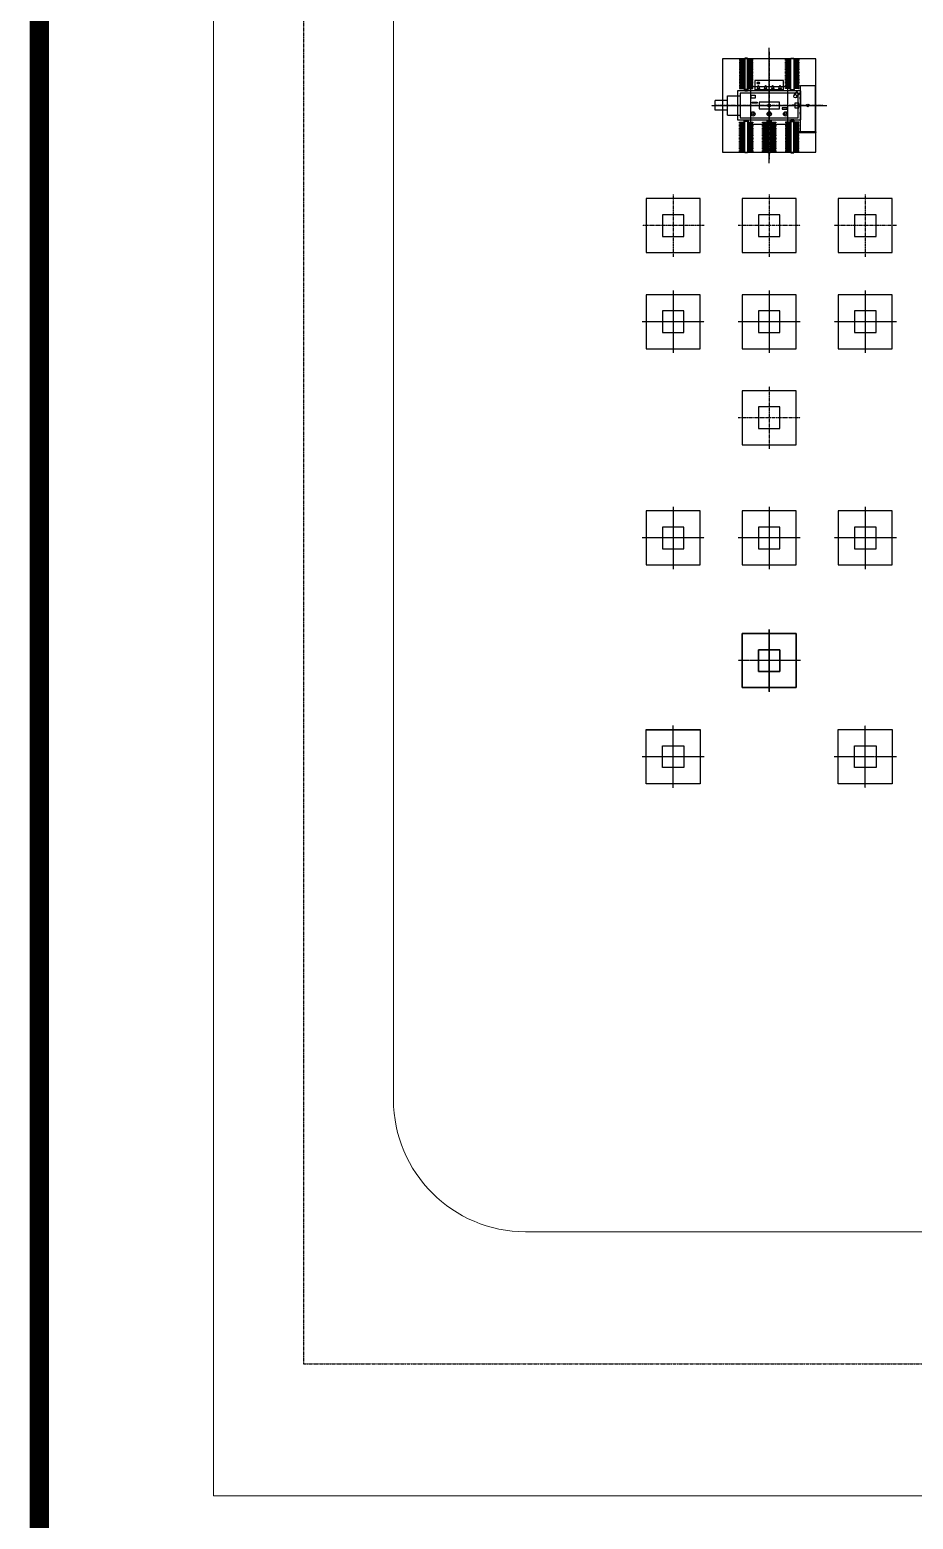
# Model space of a CAD drawing. Header units: inches. Extents: x 0 to 275590, y -2590 to 279503.
# Drawn here: x 8493 to 26893, y 14737 to 45735 of the extents above; entities that cross this region are included whole.
import ezdxf

# ---------------------------------------------------------------- set-up
doc = ezdxf.new("R2010")
doc.units = ezdxf.units.IN
doc.header["$MEASUREMENT"] = 0
doc.linetypes.add('CENTER', pattern=[2, 1.25, -0.25, 0.25, -0.25])
doc.linetypes.add('HIDDEN', pattern=[0.375, 0.25, -0.125])
doc.layers.get('DEFPOINTS').update_dxf_attribs({"color": 8})
for name, color, linetype in [('C-PLOTBOUNDARY', 4, 'Continuous'), ('CCVL', 8, 'Continuous'), ('cen', 4, 'CENTER'), ('ECEN', 8, 'CENTER'), ('EDIM (OLD)', 8, 'Continuous'), ('EEQP', 2, 'Continuous')]:
    doc.layers.add(name, color=color, linetype=linetype)
doc.layers.add('C-ROAD', color=8, linetype='Continuous', lineweight=20)
doc.styles.add('ES2', font='SIMPLEX.SHX', dxfattribs={"width": 0.8})
doc.dimstyles.new('HJ', dxfattribs={"dimscale": 300, "dimtxt": 2, "dimasz": 2, "dimexe": 1, "dimexo": 1, "dimgap": 0.7, "dimtad": 1, "dimdec": 0, "dimzin": 0, "dimdsep": 46, "dimtxsty": 'ES2', "dimcen": 0, "dimclrd": 4, "dimclre": 4, "dimclrt": 6, "dimadec": 0, "dimazin": 0, "dimtfac": 1, "dimtdec": 0, "dimtix": 1, "dimtmove": 1, "dimatfit": 3, "dimfxl": 1, "dimfxlon": 1, "dimtolj": 1, "dimtzin": 0, "dimlwd": -1, "dimlwe": -1, "dimarcsym": 1})

# ---------------------------------------------------------------- blocks, each defined once
blk = doc.blocks.new('3ISO_Fdn')
at = {"layer": 'CCVL', "color": 8, "linetype": 'ByBlock'}
for points in [[(-2562, -562), (-2562, 562), (-1438, 562), (-1438, -562)], [(-562, -562), (-562, 562), (562, 562), (562, -562)], [(1438, -562), (1438, 562), (2562, 562), (2562, -562)], [(-2225, -225), (-2225, 225), (-1775, 225), (-1775, -225)], [(-225, -225), (-225, 225), (225, 225), (225, -225)], [(1775, -225), (1775, 225), (2225, 225), (2225, -225)]]:
    blk.add_lwpolyline(points, close=True, dxfattribs=at)
at = {"layer": 'cen', "color": 8}
for p, q in [((-2000, -648), (-2000, 648)), ((0, -648), (0, 648)), ((2000, -648), (2000, 648)), ((-1352, 0), (-2648, 0)), ((648, 0), (-648, 0)), ((2648, 0), (1352, 0))]:
    blk.add_line(p, q, dxfattribs=at)
blk = doc.blocks.new('3CT_Fdn')
at = {"layer": 'CCVL', "color": 8, "linetype": 'ByBlock'}
for points in [[(-562, -562), (-562, 562), (562, 562), (562, -562)], [(-225, -225), (-225, 225), (225, 225), (225, -225)]]:
    blk.add_lwpolyline(points, close=True, dxfattribs=at)
at = {"layer": 'cen', "color": 8}
for p, q in [((0, -648), (0, 648)), ((648, 0), (-648, 0))]:
    blk.add_line(p, q, dxfattribs=at)
blk = doc.blocks.new('3PT_Fdn')
at = {"layer": 'CCVL', "color": 8, "linetype": 'ByBlock'}
for points in [[(-1125, -1125), (-1125, 1125), (1125, 1125), (1125, -1125)], [(-450, -450), (-450, 450), (450, 450), (450, -450)]]:
    blk.add_lwpolyline(points, close=True, dxfattribs=at)
at = {"layer": 'cen', "color": 8}
for p, q in [((0, -1297), (0, 1297)), ((1297, 0), (-1297, 0))]:
    blk.add_line(p, q, dxfattribs=at)
blk = doc.blocks.new('A$C0035112E')
at = {"layer": 'CCVL', "color": 8, "linetype": 'ByBlock'}
for points, elevation in [([(-25725, 16457), (-25725, 18707), (-23475, 18707), (-23475, 16457)], 357176), ([(-25050, 17132), (-25050, 18032), (-24150, 18032), (-24150, 17132)], 357176), ([(-26544, 2638), (-26544, 6526), (-22656, 6526), (-22656, 2638)], 714353), ([(-25378, 3804), (-25378, 5359), (-23822, 5359), (-23822, 3804)], 714353)]:
    blk.add_lwpolyline(points, close=True, dxfattribs=dict(at, elevation=elevation))
at = {"layer": 'cen', "color": 8}
for p, q in [((-24600, 16285, 357176), (-24600, 18879, 357176)), ((-23303, 17582, 357176), (-25897, 17582, 357176)), ((-24600, 2341, 714353), (-24600, 6823, 714353)), ((-22359, 4582, 714353), (-26841, 4582, 714353))]:
    blk.add_line(p, q, dxfattribs=at)
at = {"color": 8}
for p in [(-28600, 9582, 357176), (-24600, 9582, 357176), (-20600, 9582, 357176)]:
    blk.add_blockref('3PT_Fdn', p, dxfattribs=at)
blk = doc.blocks.new('220PIPL')
at = {"layer": 'CCVL', "color": 8, "linetype": 'ByBlock'}
for points in [[(750, 750), (750, -750), (-750, -750), (-750, 750)], [(300, 300), (300, -300), (-300, -300), (-300, 300)]]:
    blk.add_lwpolyline(points, close=True, dxfattribs=at)
at = {"layer": 'cen', "color": 8}
for p, q in [((0, 865), (0, -865)), ((-865, 0), (865, 0))]:
    blk.add_line(p, q, dxfattribs=at)
blk = doc.blocks.new('Transformer - 630KVA 11-0.415kV (Tesla) - Plan')
at = {"color": 8, "linetype": 'CENTER', "lineweight": -2}
for p, q in [((0, -1200), (0, 1200)), ((-1200, 0), (1200, 0))]:
    blk.add_line(p, q, dxfattribs=at)
at = {"color": 8, "linetype": 'ByBlock', "lineweight": -2}
for p, q in [((298, 522, 134018), (-298, 522, 134018)), ((-298, 522, 134018), (-298, 302, 134018)), ((-298, 332, 134018), (298, 332, 134018)), ((-246, 349, 134018), (-233, 398, 134018)), ((-233, 398, 134018), (-217, 398, 134018)), ((-228, 398, 134018), (-228, 413, 134018)), ((-228, 413, 134018), (-222, 413, 134018)), ((-222, 413, 134018), (-222, 398, 134018)), ((-217, 398, 134018), (-204, 349, 134018)), ((-96, 349, 134018), (-83, 398, 134018)), ((-83, 398, 134018), (-67, 398, 134018)), ((-78, 413, 134018), (-72, 413, 134018)), ((-78, 398, 134018), (-78, 413, 134018)), ((-72, 413, 134018), (-72, 398, 134018)), ((-67, 398, 134018), (-54, 349, 134018)), ((54, 349, 134018), (67, 398, 134018)), ((67, 398, 134018), (83, 398, 134018)), ((72, 398, 134018), (72, 413, 134018)), ((72, 413, 134018), (78, 413, 134018)), ((78, 413, 134018), (78, 398, 134018)), ((83, 398, 134018), (96, 349, 134018)), ((204, 349, 134018), (217, 398, 134018)), ((217, 398, 134018), (233, 398, 134018)), ((222, 398, 134018), (222, 413, 134018)), ((222, 413, 134018), (228, 413, 134018)), ((228, 413, 134018), (228, 398, 134018)), ((233, 398, 134018), (246, 349, 134018)), ((298, 302, 134018), (298, 522, 134018)), ((649, -549, 134018), (649, 413, 134018)), ((649, 413, 134018), (955, 413, 134018)), ((955, 413, 134018), (955, -549, 134018)), ((-865, 100, 134018), (-1125, 100, 134018)), ((-1125, -100, 134018), (-1125, 100, 134018)), ((-865, 200, 134018), (-605, 200, 134018)), ((-865, -200, 134018), (-865, 200, 134018)), ((518, 215, 134018), (592, 306, 134018)), ((572, 170, 134018), (646, 261, 134018)), ((631, 167, 134018), (649, 167, 134018)), ((631, 144, 134018), (649, 144, 134018)), ((631, 12, 134018), (649, 12, 134018)), ((-865, -100, 134018), (-1125, -100, 134018)), ((-865, -200, 134018), (-605, -200, 134018)), ((631, -12, 134018), (649, -12, 134018)), ((631, -144, 134018), (649, -144, 134018)), ((631, -167, 134018), (649, -167, 134018)), ((975, -549, 134018), (629, -549, 134018)), ((629, -549, 134018), (629, -565, 134018)), ((629, -565, 134018), (975, -565, 134018)), ((975, -565, 134018), (975, -549, 134018))]:
    blk.add_line(p, q, dxfattribs=at)
at = {"color": 8, "linetype": 'ByBlock', "lineweight": -2, "elevation": 134018}
for points in [[(-510, 964), (-620, 964), (-620, 950), (-510, 950)], [(-510, 934), (-620, 934), (-620, 920), (-510, 920)], [(-450, 332), (-450, 985), (-510, 985), (-510, 332)], [(-450, 950), (-340, 950), (-340, 964), (-450, 964)], [(-450, 920), (-340, 920), (-340, 934), (-450, 934)], [(450, 950), (340, 950), (340, 964), (450, 964)], [(450, 920), (340, 920), (340, 934), (450, 934)], [(450, 332), (450, 985), (510, 985), (510, 332)], [(510, 964), (620, 964), (620, 950), (510, 950)], [(510, 934), (620, 934), (620, 920), (510, 920)], [(-510, 904), (-620, 904), (-620, 890), (-510, 890)], [(-510, 874), (-620, 874), (-620, 860), (-510, 860)], [(-510, 844), (-620, 844), (-620, 830), (-510, 830)], [(-510, 814), (-620, 814), (-620, 800), (-510, 800)], [(-510, 784), (-620, 784), (-620, 770), (-510, 770)], [(-510, 754), (-620, 754), (-620, 740), (-510, 740)], [(-510, 724), (-620, 724), (-620, 710), (-510, 710)], [(-510, 694), (-620, 694), (-620, 680), (-510, 680)], [(-510, 664), (-620, 664), (-620, 650), (-510, 650)], [(-510, 634), (-620, 634), (-620, 620), (-510, 620)], [(-450, 890), (-340, 890), (-340, 904), (-450, 904)], [(-450, 860), (-340, 860), (-340, 874), (-450, 874)], [(-450, 830), (-340, 830), (-340, 844), (-450, 844)], [(-450, 800), (-340, 800), (-340, 814), (-450, 814)], [(-450, 770), (-340, 770), (-340, 784), (-450, 784)], [(-450, 740), (-340, 740), (-340, 754), (-450, 754)], [(-450, 710), (-340, 710), (-340, 724), (-450, 724)], [(-450, 680), (-340, 680), (-340, 694), (-450, 694)], [(-450, 650), (-340, 650), (-340, 664), (-450, 664)], [(-450, 620), (-340, 620), (-340, 634), (-450, 634)], [(450, 890), (340, 890), (340, 904), (450, 904)], [(450, 860), (340, 860), (340, 874), (450, 874)], [(450, 830), (340, 830), (340, 844), (450, 844)], [(450, 800), (340, 800), (340, 814), (450, 814)], [(450, 770), (340, 770), (340, 784), (450, 784)], [(450, 740), (340, 740), (340, 754), (450, 754)], [(450, 710), (340, 710), (340, 724), (450, 724)], [(450, 680), (340, 680), (340, 694), (450, 694)], [(450, 650), (340, 650), (340, 664), (450, 664)], [(450, 620), (340, 620), (340, 634), (450, 634)], [(510, 904), (620, 904), (620, 890), (510, 890)], [(510, 874), (620, 874), (620, 860), (510, 860)], [(510, 844), (620, 844), (620, 830), (510, 830)], [(510, 814), (620, 814), (620, 800), (510, 800)], [(510, 784), (620, 784), (620, 770), (510, 770)], [(510, 754), (620, 754), (620, 740), (510, 740)], [(510, 724), (620, 724), (620, 710), (510, 710)], [(510, 694), (620, 694), (620, 680), (510, 680)], [(510, 664), (620, 664), (620, 650), (510, 650)], [(510, 634), (620, 634), (620, 620), (510, 620)], [(-510, 604), (-620, 604), (-620, 590), (-510, 590)], [(-510, 574), (-620, 574), (-620, 560), (-510, 560)], [(-510, 544), (-620, 544), (-620, 530), (-510, 530)], [(-510, 514), (-620, 514), (-620, 500), (-510, 500)], [(-510, 484), (-620, 484), (-620, 470), (-510, 470)], [(-510, 454), (-620, 454), (-620, 440), (-510, 440)], [(-510, 424), (-620, 424), (-620, 410), (-510, 410)], [(-510, 394), (-620, 394), (-620, 380), (-510, 380)], [(-510, 364), (-620, 364), (-620, 350), (-510, 350)], [(-510, 320), (-510, 302), (-450, 302), (-450, 320)], [(-450, 590), (-340, 590), (-340, 604), (-450, 604)], [(-450, 560), (-340, 560), (-340, 574), (-450, 574)], [(-450, 530), (-340, 530), (-340, 544), (-450, 544)], [(-450, 500), (-340, 500), (-340, 514), (-450, 514)], [(-450, 470), (-340, 470), (-340, 484), (-450, 484)], [(-450, 440), (-340, 440), (-340, 454), (-450, 454)], [(-450, 410), (-340, 410), (-340, 424), (-450, 424)], [(-450, 380), (-340, 380), (-340, 394), (-450, 394)], [(-450, 350), (-340, 350), (-340, 364), (-450, 364)], [(450, 590), (340, 590), (340, 604), (450, 604)], [(450, 560), (340, 560), (340, 574), (450, 574)], [(450, 530), (340, 530), (340, 544), (450, 544)], [(450, 500), (340, 500), (340, 514), (450, 514)], [(450, 470), (340, 470), (340, 484), (450, 484)], [(450, 440), (340, 440), (340, 454), (450, 454)], [(450, 410), (340, 410), (340, 424), (450, 424)], [(450, 380), (340, 380), (340, 394), (450, 394)], [(450, 350), (340, 350), (340, 364), (450, 364)], [(510, 320), (510, 302), (450, 302), (450, 320)], [(510, 604), (620, 604), (620, 590), (510, 590)], [(510, 574), (620, 574), (620, 560), (510, 560)], [(510, 544), (620, 544), (620, 530), (510, 530)], [(510, 514), (620, 514), (620, 500), (510, 500)], [(510, 484), (620, 484), (620, 470), (510, 470)], [(510, 454), (620, 454), (620, 440), (510, 440)], [(510, 424), (620, 424), (620, 410), (510, 410)], [(510, 394), (620, 394), (620, 380), (510, 380)], [(510, 364), (620, 364), (620, 350), (510, 350)], [(-510, -320), (-510, -302), (-450, -302), (-450, -320)], [(-30, -320), (-30, -302), (30, -302), (30, -320)], [(510, -320), (510, -302), (450, -302), (450, -320)], [(-510, -364), (-620, -364), (-620, -350), (-510, -350)], [(-510, -394), (-620, -394), (-620, -380), (-510, -380)], [(-510, -424), (-620, -424), (-620, -410), (-510, -410)], [(-510, -454), (-620, -454), (-620, -440), (-510, -440)], [(-510, -484), (-620, -484), (-620, -470), (-510, -470)], [(-510, -514), (-620, -514), (-620, -500), (-510, -500)], [(-510, -544), (-620, -544), (-620, -530), (-510, -530)], [(-510, -574), (-620, -574), (-620, -560), (-510, -560)], [(-510, -604), (-620, -604), (-620, -590), (-510, -590)], [(-450, -332), (-450, -985), (-510, -985), (-510, -332)], [(-450, -350), (-340, -350), (-340, -364), (-450, -364)], [(-450, -380), (-340, -380), (-340, -394), (-450, -394)], [(-450, -410), (-340, -410), (-340, -424), (-450, -424)], [(-450, -440), (-340, -440), (-340, -454), (-450, -454)], [(-450, -470), (-340, -470), (-340, -484), (-450, -484)], [(-450, -500), (-340, -500), (-340, -514), (-450, -514)], [(-450, -530), (-340, -530), (-340, -544), (-450, -544)], [(-450, -560), (-340, -560), (-340, -574), (-450, -574)], [(-450, -590), (-340, -590), (-340, -604), (-450, -604)], [(-30, -364), (-140, -364), (-140, -350), (-30, -350)], [(-30, -394), (-140, -394), (-140, -380), (-30, -380)], [(-30, -424), (-140, -424), (-140, -410), (-30, -410)], [(-30, -454), (-140, -454), (-140, -440), (-30, -440)], [(-30, -484), (-140, -484), (-140, -470), (-30, -470)], [(-30, -514), (-140, -514), (-140, -500), (-30, -500)], [(-30, -544), (-140, -544), (-140, -530), (-30, -530)], [(-30, -574), (-140, -574), (-140, -560), (-30, -560)], [(-30, -604), (-140, -604), (-140, -590), (-30, -590)], [(30, -332), (30, -985), (-30, -985), (-30, -332)], [(30, -350), (140, -350), (140, -364), (30, -364)], [(30, -380), (140, -380), (140, -394), (30, -394)], [(30, -410), (140, -410), (140, -424), (30, -424)], [(30, -440), (140, -440), (140, -454), (30, -454)], [(30, -470), (140, -470), (140, -484), (30, -484)], [(30, -500), (140, -500), (140, -514), (30, -514)], [(30, -530), (140, -530), (140, -544), (30, -544)], [(30, -560), (140, -560), (140, -574), (30, -574)], [(30, -590), (140, -590), (140, -604), (30, -604)], [(450, -350), (340, -350), (340, -364), (450, -364)], [(450, -380), (340, -380), (340, -394), (450, -394)], [(450, -410), (340, -410), (340, -424), (450, -424)], [(450, -440), (340, -440), (340, -454), (450, -454)], [(450, -470), (340, -470), (340, -484), (450, -484)], [(450, -500), (340, -500), (340, -514), (450, -514)], [(450, -530), (340, -530), (340, -544), (450, -544)], [(450, -560), (340, -560), (340, -574), (450, -574)], [(450, -590), (340, -590), (340, -604), (450, -604)], [(450, -332), (450, -985), (510, -985), (510, -332)], [(510, -364), (620, -364), (620, -350), (510, -350)], [(510, -394), (620, -394), (620, -380), (510, -380)], [(510, -424), (620, -424), (620, -410), (510, -410)], [(510, -454), (620, -454), (620, -440), (510, -440)], [(510, -484), (620, -484), (620, -470), (510, -470)], [(510, -514), (620, -514), (620, -500), (510, -500)], [(510, -544), (620, -544), (620, -530), (510, -530)], [(510, -574), (620, -574), (620, -560), (510, -560)], [(510, -604), (620, -604), (620, -590), (510, -590)], [(-510, -634), (-620, -634), (-620, -620), (-510, -620)], [(-510, -664), (-620, -664), (-620, -650), (-510, -650)], [(-510, -694), (-620, -694), (-620, -680), (-510, -680)], [(-510, -724), (-620, -724), (-620, -710), (-510, -710)], [(-510, -754), (-620, -754), (-620, -740), (-510, -740)], [(-510, -784), (-620, -784), (-620, -770), (-510, -770)], [(-510, -814), (-620, -814), (-620, -800), (-510, -800)], [(-510, -844), (-620, -844), (-620, -830), (-510, -830)], [(-510, -874), (-620, -874), (-620, -860), (-510, -860)], [(-510, -904), (-620, -904), (-620, -890), (-510, -890)], [(-510, -934), (-620, -934), (-620, -920), (-510, -920)], [(-450, -620), (-340, -620), (-340, -634), (-450, -634)], [(-450, -650), (-340, -650), (-340, -664), (-450, -664)], [(-450, -680), (-340, -680), (-340, -694), (-450, -694)], [(-450, -710), (-340, -710), (-340, -724), (-450, -724)], [(-450, -740), (-340, -740), (-340, -754), (-450, -754)], [(-450, -770), (-340, -770), (-340, -784), (-450, -784)], [(-450, -800), (-340, -800), (-340, -814), (-450, -814)], [(-450, -830), (-340, -830), (-340, -844), (-450, -844)], [(-450, -860), (-340, -860), (-340, -874), (-450, -874)], [(-450, -890), (-340, -890), (-340, -904), (-450, -904)], [(-450, -920), (-340, -920), (-340, -934), (-450, -934)], [(-30, -634), (-140, -634), (-140, -620), (-30, -620)], [(-30, -664), (-140, -664), (-140, -650), (-30, -650)], [(-30, -694), (-140, -694), (-140, -680), (-30, -680)], [(-30, -724), (-140, -724), (-140, -710), (-30, -710)], [(-30, -754), (-140, -754), (-140, -740), (-30, -740)], [(-30, -784), (-140, -784), (-140, -770), (-30, -770)], [(-30, -814), (-140, -814), (-140, -800), (-30, -800)], [(-30, -844), (-140, -844), (-140, -830), (-30, -830)], [(-30, -874), (-140, -874), (-140, -860), (-30, -860)], [(-30, -904), (-140, -904), (-140, -890), (-30, -890)], [(-30, -934), (-140, -934), (-140, -920), (-30, -920)], [(30, -620), (140, -620), (140, -634), (30, -634)], [(30, -650), (140, -650), (140, -664), (30, -664)], [(30, -680), (140, -680), (140, -694), (30, -694)], [(30, -710), (140, -710), (140, -724), (30, -724)], [(30, -740), (140, -740), (140, -754), (30, -754)], [(30, -770), (140, -770), (140, -784), (30, -784)], [(30, -800), (140, -800), (140, -814), (30, -814)], [(30, -830), (140, -830), (140, -844), (30, -844)], [(30, -860), (140, -860), (140, -874), (30, -874)], [(30, -890), (140, -890), (140, -904), (30, -904)], [(30, -920), (140, -920), (140, -934), (30, -934)], [(450, -620), (340, -620), (340, -634), (450, -634)], [(450, -650), (340, -650), (340, -664), (450, -664)], [(450, -680), (340, -680), (340, -694), (450, -694)], [(450, -710), (340, -710), (340, -724), (450, -724)], [(450, -740), (340, -740), (340, -754), (450, -754)], [(450, -770), (340, -770), (340, -784), (450, -784)], [(450, -800), (340, -800), (340, -814), (450, -814)], [(450, -830), (340, -830), (340, -844), (450, -844)], [(450, -860), (340, -860), (340, -874), (450, -874)], [(450, -890), (340, -890), (340, -904), (450, -904)], [(450, -920), (340, -920), (340, -934), (450, -934)], [(510, -634), (620, -634), (620, -620), (510, -620)], [(510, -664), (620, -664), (620, -650), (510, -650)], [(510, -694), (620, -694), (620, -680), (510, -680)], [(510, -724), (620, -724), (620, -710), (510, -710)], [(510, -754), (620, -754), (620, -740), (510, -740)], [(510, -784), (620, -784), (620, -770), (510, -770)], [(510, -814), (620, -814), (620, -800), (510, -800)], [(510, -844), (620, -844), (620, -830), (510, -830)], [(510, -874), (620, -874), (620, -860), (510, -860)], [(510, -904), (620, -904), (620, -890), (510, -890)], [(510, -934), (620, -934), (620, -920), (510, -920)], [(-510, -964), (-620, -964), (-620, -950), (-510, -950)], [(-450, -950), (-340, -950), (-340, -964), (-450, -964)], [(-30, -964), (-140, -964), (-140, -950), (-30, -950)], [(30, -950), (140, -950), (140, -964), (30, -964)], [(450, -950), (340, -950), (340, -964), (450, -964)], [(510, -964), (620, -964), (620, -950), (510, -950)]]:
    blk.add_lwpolyline(points, dxfattribs=at)
for points in [[(-522, 320), (-438, 320), (-438, 332), (-522, 332)], [(-246, 332), (-204, 332), (-204, 349), (-246, 349)], [(-96, 332), (-54, 332), (-54, 349), (-96, 349)], [(54, 332), (96, 332), (96, 349), (54, 349)], [(204, 332), (246, 332), (246, 349), (204, 349)], [(522, 320), (438, 320), (438, 332), (522, 332)], [(-657, -302), (657, -302), (657, 302), (-657, 302)], [(-292, 154), (-376, 154), (-376, 216), (-292, 216)], [(-251, 50), (-356, 50), (-356, 70), (-251, 70)], [(-212, -69), (212, -69), (212, 69), (-212, 69)], [(534, -11), (478, -11), (478, 11), (534, 11)], [(534, -48), (616, -48), (616, 48), (534, 48)], [(272, -74), (376, -74), (376, -48), (272, -48)], [(-522, -320), (-438, -320), (-438, -332), (-522, -332)], [(-42, -320), (42, -320), (42, -332), (-42, -332)], [(522, -320), (438, -320), (438, -332), (522, -332)]]:
    blk.add_lwpolyline(points, close=True, dxfattribs=at)
at = {"color": 8, "linetype": 'HIDDEN', "lineweight": -2, "elevation": 134018}
blk.add_lwpolyline([(-605, -255), (605, -255), (605, 255), (-605, 255)], close=True, dxfattribs=at)
at = {"color": 8, "linetype": 'ByBlock', "lineweight": -2}
for centre, radius in [((-225, 467), 24.5), ((-225, 467), 11.5), ((619, 284), 34.9), ((0, 0), 30), ((545, 193), 34.9), ((802, 2), 28), ((802, 2), 14), ((-340, -176), 44.6), ((-340, -176), 19.4), ((0, -176), 44.6), ((0, -176), 19.4), ((340, -176), 44.6), ((340, -176), 19.4)]:
    blk.add_circle(centre, radius, dxfattribs=at)
blk = doc.blocks.new('*D151')
at = {"layer": 'DEFPOINTS', "color": 0, "ltscale": 10, "transparency": 16777216}
for p in [(38313, 25625), (15313, 19625), (237217, 19625)]:
    blk.add_point(p, dxfattribs=at)
at = {"layer": 'EDIM (OLD)', "color": 8, "ltscale": 10, "transparency": 16777216}
for p, q in [((236417, 25625), (238017, 25625)), ((237217, 24025), (237217, 21225)), ((236417, 19625), (238017, 19625))]:
    blk.add_line(p, q, dxfattribs=at)
for points in [[(236950, 24025), (237483, 24025), (237217, 25625)], [(236950, 21225), (237483, 21225), (237217, 19625)]]:
    blk.add_solid(points, dxfattribs=at)
at = {"layer": 'EDIM (OLD)', "color": 8, "ltscale": 10, "transparency": 16777216, "insert": (235857, 22625), "char_height": 1600, "attachment_point": 5, "rotation": 90, "style": 'ES2'}
blk.add_mtext('\\A1;6000', dxfattribs=at)
blk = doc.blocks.new('*D152')
at = {"layer": 'DEFPOINTS', "color": 0, "ltscale": 10, "transparency": 16777216}
for p in [(15313, 19625), (173515, 15625), (237217, 15625)]:
    blk.add_point(p, dxfattribs=at)
at = {"layer": 'EDIM (OLD)', "color": 8, "ltscale": 10, "transparency": 16777216}
for p, q in [((236417, 19625), (238017, 19625)), ((237217, 19625), (237217, 15625)), ((237217, 19625), (237217, 15625)), ((237217, 17625), (234370, 16278)), ((234370, 16278), (234370, 10647)), ((236417, 15625), (238017, 15625))]:
    blk.add_line(p, q, dxfattribs=at)
at = {"layer": 'EDIM (OLD)', "color": 8, "ltscale": 10, "transparency": 16777216, "insert": (233010, 13462), "char_height": 1600, "attachment_point": 5, "rotation": 90, "style": 'ES2'}
blk.add_mtext('\\A1;4000', dxfattribs=at)
blk = doc.blocks.new('BB')
at = {"layer": 'C-PLOTBOUNDARY', "color": 8, "const_width": 400}
blk.add_lwpolyline([(0, 0), (0, 255000), (231000, 255000), (231000, 0), (0, 0)], dxfattribs=at)
at = {"layer": 'C-ROAD', "lineweight": 5}
for p, q in [((3625, 241875, 649851), (3625, 5875, 86180)), ((7375, 84875), (7375, 14125)), ((10125, 11375), (231000, 11375)), ((3625, 5875), (231000, 5875))]:
    blk.add_line(p, q, dxfattribs=at)
blk.add_arc((10125, 14125), 2750, 180, 270, dxfattribs=at)
at = {"layer": 'ECEN', "ltscale": 0.5}
for p, q in [((5500, 124455), (5500, 8625)), ((5500, 8625), (171892, 8625))]:
    blk.add_line(p, q, dxfattribs=at)
at = {"ltscale": 10, "xscale": -0.5, "yscale": 0.5, "zscale": 0.5, "rotation": 180}
blk.add_blockref('A$C0035112E', (27500, 37105), dxfattribs=at)
at = {"xscale": -1, "rotation": 180}
for name, p in [('3CT_Fdn', (13200, 30314.1)), ('3CT_Fdn', (15200, 30314.1)), ('3CT_Fdn', (17200, 30314.1)), ('3ISO_Fdn', (15200, 25814))]:
    blk.add_blockref(name, p, dxfattribs=at)
at = {"layer": 'EEQP'}
blk.add_blockref('Transformer - 630KVA 11-0.415kV (Tesla) - Plan', (15200, 34814.1), dxfattribs=at)
at = {"layer": 'EEQP', "xscale": -0.7499999646097422, "yscale": 0.7499999648425728, "zscale": 0.7499999648425728}
blk.add_blockref('220PIPL', (15200, 23260), dxfattribs=at)
at = {"layer": 'EEQP', "xscale": 0.7499999646097422, "yscale": 0.7499999646097422, "zscale": 0.7499999646097422, "rotation": 180}
for p in [(15200, 23260), (13200, 21261), (13200, 21260), (17200, 21261)]:
    blk.add_blockref('220PIPL', p, dxfattribs=at)
at = {"layer": 'EDIM (OLD)', "ltscale": 10}
for base, p1, p2, picture, middle in [((237216.6, 19625), (38312.7, 25625), (15312.7, 19625), '*D151', (237216.6, 22625)), ((237216.6, 15625), (15312.7, 19625), (173515.2, 15625), '*D152', (234369.5, 15717.5))]:
    dim = blk.add_linear_dim(base=base, p1=p1, p2=p2, angle=90, dimstyle='HJ', override={"dimscale": 800, "dimclrd": 8, "dimclre": 8, "dimclrt": 8, "dimarcsym": 1}, dxfattribs=at)
    dim.commit()
    dim.dimension.update_dxf_attribs({"geometry": picture, "text_midpoint": middle, "dimtype": 160})

msp = doc.modelspace()

# ---------------------------------------------------------------- block references
msp.add_blockref('BB', (8693, 9346))

doc.saveas('drawing.dxf')
